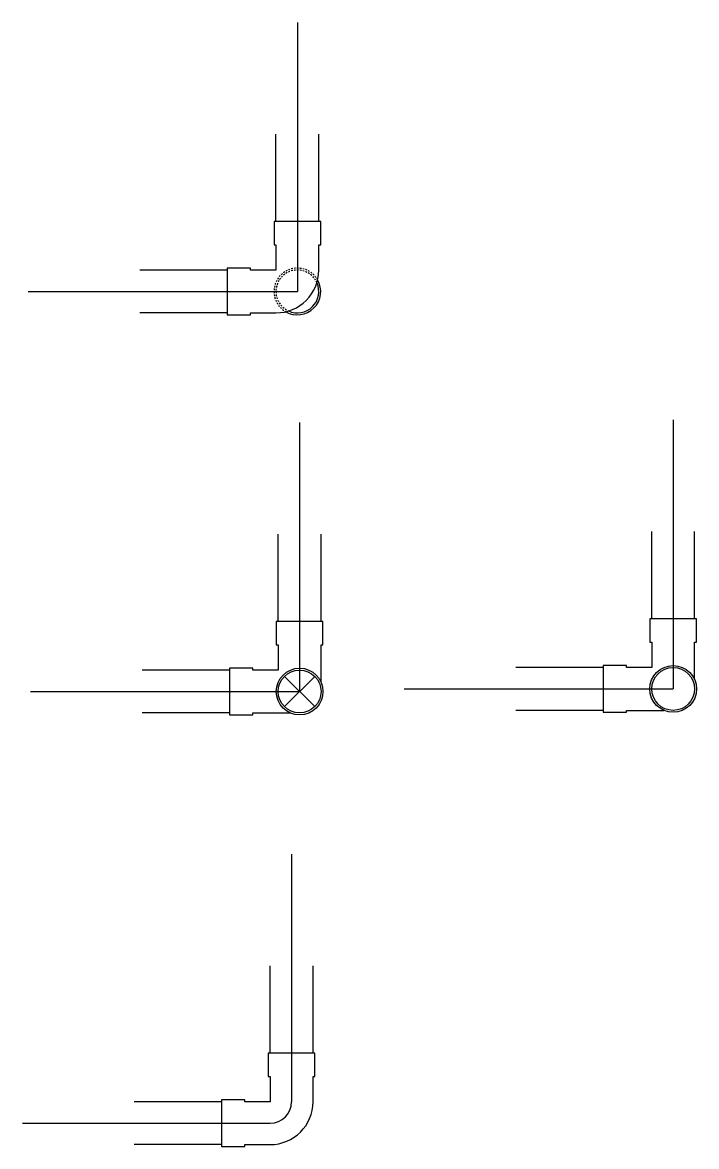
# Model space of a CAD drawing. Header units: inches. Extents: x 7 to 317, y -226 to 200.
# Drawn here: x 121.9 to 173.8, y 113.1 to 199.7 of the extents above; entities that cross this region are included whole.
import ezdxf

# ---------------------------------------------------------------- set-up
doc = ezdxf.new("R2010")
doc.units = ezdxf.units.IN
doc.header["$MEASUREMENT"] = 0
doc.linetypes.add('Vent', pattern=[0.1875, 0.125, -0.0625])
doc.layers.add('DetailLayer', color=149, linetype='Continuous', true_color=0x3a4355)

msp = doc.modelspace()

# ---------------------------------------------------------------- linework, layer by layer
at = {"layer": 'DetailLayer'}
for p, q in [((143.05015, 199.73563), (143.05015, 178.99633)), ((141.40015, 184.39633), (141.40015, 191.12503)), ((144.70015, 184.39633), (144.70015, 191.12503)), ((144.85015, 184.39633), (141.25015, 184.39633)), ((141.25015, 184.39633), (141.25015, 182.59633)), ((144.85015, 182.59633), (144.85015, 184.39633)), ((141.25015, 182.59633), (141.40015, 182.59633)), ((141.40015, 182.59633), (141.40015, 180.64633)), ((144.70015, 180.64633), (144.70015, 182.59633)), ((144.70015, 182.59633), (144.85015, 182.59633)), ((137.65015, 180.64633), (130.92145, 180.64633)), ((139.45015, 180.79633), (137.65015, 180.79633)), ((137.65015, 180.79633), (137.65015, 177.19633)), ((139.45015, 180.64633), (139.45015, 180.79633)), ((141.40015, 180.64633), (139.45015, 180.64633)), ((144.70015, 179.53509), (144.70015, 179.53509)), ((122.31085, 178.99633), (143.05015, 178.99633)), ((137.65015, 177.34633), (130.92145, 177.34633)), ((137.65015, 177.19633), (139.45015, 177.19633)), ((139.45015, 177.19633), (139.45015, 177.34633)), ((139.45015, 177.34633), (141.40015, 177.34633)), ((172.00941, 169.08956), (172.00941, 148.35027)), ((143.22478, 168.89135), (143.22478, 148.15206)), ((170.35941, 153.75027), (170.35941, 160.47896)), ((173.65941, 153.75027), (173.65941, 160.47896)), ((141.57478, 153.55206), (141.57478, 160.28075)), ((144.87478, 153.55206), (144.87478, 160.28075)), ((145.02478, 153.55206), (141.42478, 153.55206)), ((141.42478, 153.55206), (141.42478, 151.75206)), ((145.02478, 151.75206), (145.02478, 153.55206)), ((173.80941, 153.75027), (170.20941, 153.75027)), ((170.20941, 153.75027), (170.20941, 151.95027)), ((173.80941, 151.95027), (173.80941, 153.75027)), ((141.42478, 151.75206), (141.57478, 151.75206)), ((141.57478, 151.75206), (141.57478, 149.80206)), ((144.87478, 148.87143), (144.87478, 151.75206)), ((144.87478, 151.75206), (145.02478, 151.75206)), ((170.20941, 151.95027), (170.35941, 151.95027)), ((170.35941, 151.95027), (170.35941, 150.00027)), ((173.65941, 149.06964), (173.65941, 151.95027)), ((173.65941, 151.95027), (173.80941, 151.95027)), ((139.62478, 149.95206), (137.82478, 149.95206)), ((137.82478, 149.95206), (137.82478, 146.35206)), ((139.62478, 149.80206), (139.62478, 149.95206)), ((166.60941, 150.00027), (159.88071, 150.00027)), ((168.40941, 150.15027), (166.60941, 150.15027)), ((166.60941, 150.15027), (166.60941, 146.55027)), ((168.40941, 150.00027), (168.40941, 150.15027)), ((170.35941, 150.00027), (168.40941, 150.00027)), ((137.82478, 149.80206), (131.09608, 149.80206)), ((141.57478, 149.80206), (139.62478, 149.80206)), ((144.3915, 146.98533), (142.05805, 149.31878)), ((142.05805, 146.98533), (144.3915, 149.31878)), ((144.87478, 148.69082), (144.87478, 148.69082)), ((151.27012, 148.35027), (172.00941, 148.35027)), ((173.65941, 148.88903), (173.65941, 148.88903)), ((122.48548, 148.15206), (143.22478, 148.15206)), ((137.82478, 146.50206), (131.09608, 146.50206)), ((139.62478, 146.35206), (139.62478, 146.50206)), ((139.62478, 146.50206), (142.5054, 146.50206)), ((166.60941, 146.70027), (159.88071, 146.70027)), ((166.60941, 146.55027), (168.40941, 146.55027)), ((168.40941, 146.55027), (168.40941, 146.70027)), ((168.40941, 146.70027), (171.29004, 146.70027)), ((137.82478, 146.35206), (139.62478, 146.35206)), ((142.60624, 135.61033), (142.60624, 116.52103)), ((140.95624, 120.27103), (140.95624, 126.99973)), ((144.25624, 120.27103), (144.25624, 126.99973)), ((144.40624, 120.27103), (140.80624, 120.27103)), ((140.80624, 120.27103), (140.80624, 118.47103)), ((144.40624, 118.47103), (144.40624, 120.27103)), ((140.80624, 118.47103), (140.95624, 118.47103)), ((140.95624, 118.47103), (140.95624, 116.52103)), ((144.25624, 116.52103), (144.25624, 118.47103)), ((144.25624, 118.47103), (144.40624, 118.47103)), ((137.20624, 116.52103), (130.47754, 116.52103)), ((139.00624, 116.67103), (137.20624, 116.67103)), ((137.20624, 116.67103), (137.20624, 113.07103)), ((139.00624, 116.52103), (139.00624, 116.67103)), ((140.95624, 116.52103), (139.00624, 116.52103)), ((144.25624, 116.52103), (144.25624, 116.52103)), ((121.86695, 114.87103), (140.95624, 114.87103)), ((137.20624, 113.22103), (130.47754, 113.22103)), ((137.20624, 113.07103), (139.00624, 113.07103)), ((139.00624, 113.07103), (139.00624, 113.22103)), ((139.00624, 113.22103), (140.95624, 113.22103))]:
    msp.add_line(p, q, dxfattribs=at)
at = {"layer": 'DetailLayer', "linetype": 'Continuous', "ltscale": 10}
for centre, radius in [((143.22478, 148.15206), 1.8), ((172.00941, 148.35027), 1.8), ((172.00941, 148.35027), 1.65), ((143.22478, 148.15206), 1.65)]:
    msp.add_circle(centre, radius, dxfattribs=at)
at = {"layer": 'DetailLayer', "linetype": 'Vent'}
for radius, start, end in [(1.8, 29.78234, 240.21766), (1.65, 24.2951889, 245.7048111)]:
    msp.add_arc((143.05015, 178.99633), radius, start, end, dxfattribs=at)
at = {"layer": 'DetailLayer'}
for centre, radius, end in [((141.40015, 180.64633), 3.3, 0), ((140.95624, 116.52103), 3.3, 360), ((140.95624, 116.52103), 1.65, 360)]:
    msp.add_arc(centre, radius, 270, end, dxfattribs=at)
at = {"layer": 'DetailLayer', "linetype": 'Continuous', "ltscale": 10}
for radius, start, end in [(1.8, 240.21766, 29.78234), (1.65, 245.7048111, 24.2951889)]:
    msp.add_arc((143.05015, 178.99633), radius, start, end, dxfattribs=at)

doc.saveas('drawing.dxf')
